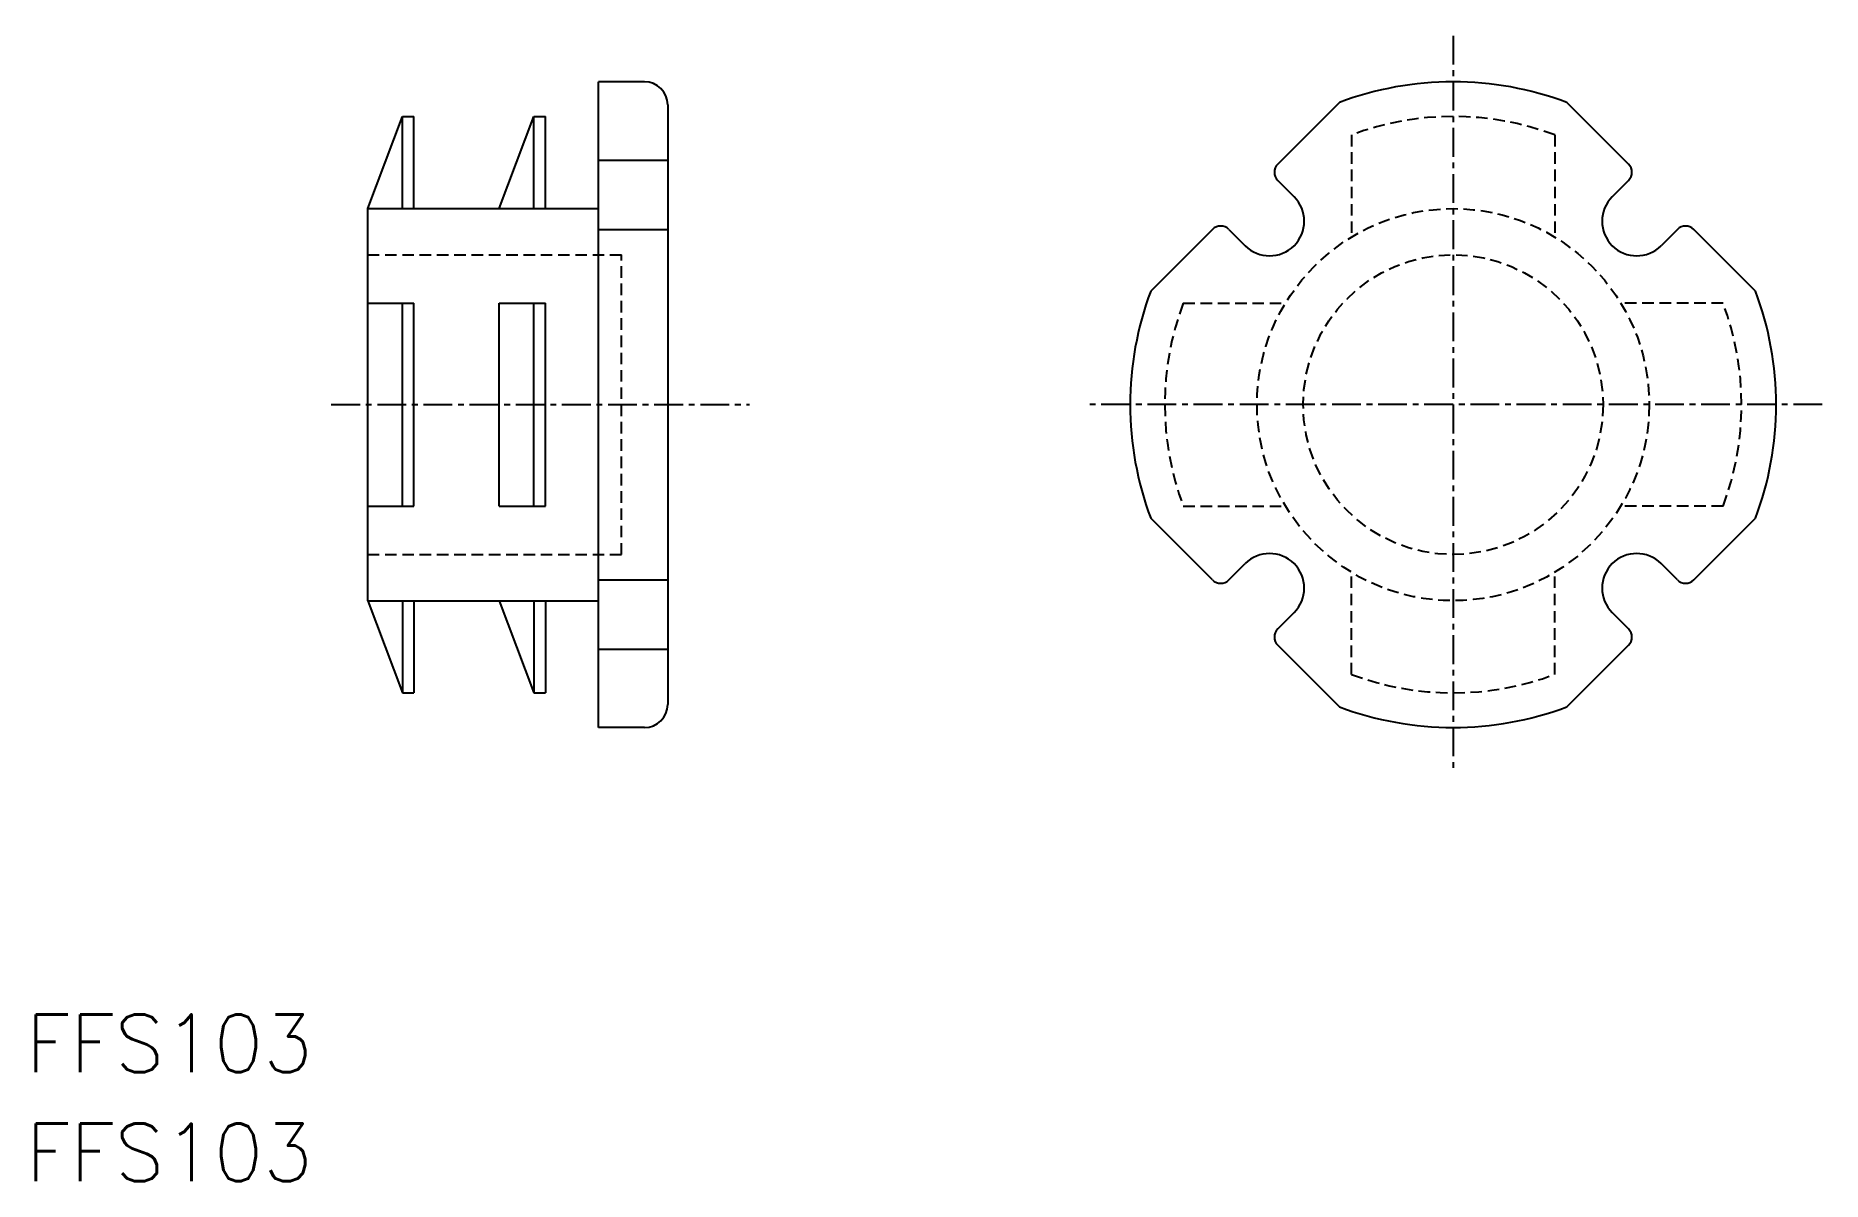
# Model space of a CAD drawing. Extents: x 175.8 to 253.2, y 90.1 to 139.7.
import ezdxf

# ---------------------------------------------------------------- set-up
doc = ezdxf.new("R2010")
doc.units = 0
doc.linetypes.add('CENTER', pattern=[2, 1.25, -0.25, 0.25, -0.25])
doc.linetypes.add('DASHED', pattern=[0.75, 0.5, -0.25])
doc.layers.get('0').update_dxf_attribs({"linetype": 'CONTINUOUS'})
doc.layers.add('CENTER', color=1, linetype='CENTER')
doc.styles.get("Standard").update_dxf_attribs({"font": 'txt.shx', "bigfont": 'extfont2.shx'})

msp = doc.modelspace()

# ---------------------------------------------------------------- linework, layer by layer
at = {"color": 7, "linetype": 'CONTINUOUS'}
for p, q in [((202.153, 137.744), (200.153, 137.744)), ((200.153, 109.744), (200.153, 137.744)), ((203.153, 136.744), (203.153, 110.744)), ((232.272, 136.849), (229.598, 134.174)), ((244.8, 134.174), (242.126, 136.849)), ((190.153, 132.244), (191.653, 136.244)), ((191.653, 132.244), (191.653, 136.244)), ((191.653, 136.244), (192.153, 136.244)), ((192.153, 132.244), (192.153, 136.244)), ((195.853, 132.244), (197.353, 136.244)), ((197.353, 132.244), (197.353, 136.244)), ((197.353, 136.244), (197.853, 136.244)), ((197.853, 132.244), (197.853, 136.244)), ((200.153, 134.345), (203.153, 134.345)), ((229.598, 133.467), (230.305, 132.76)), ((244.8, 133.467), (244.093, 132.76)), ((190.153, 115.244), (190.153, 132.244)), ((190.153, 132.244), (200.153, 132.244)), ((200.153, 131.345), (203.153, 131.345)), ((226.769, 131.345), (224.095, 128.671)), ((227.476, 131.345), (228.183, 130.638)), ((246.922, 131.345), (246.215, 130.638)), ((250.304, 128.671), (247.629, 131.345)), ((190.153, 128.146), (192.153, 128.146)), ((191.653, 119.342), (191.653, 128.146)), ((192.153, 119.342), (192.153, 128.146)), ((195.853, 128.146), (197.853, 128.146)), ((195.853, 119.342), (195.853, 128.146)), ((197.353, 119.342), (197.353, 128.146)), ((197.853, 119.342), (197.853, 128.146)), ((190.153, 119.342), (192.153, 119.342)), ((195.853, 119.342), (197.853, 119.342)), ((226.769, 116.143), (224.095, 118.817)), ((247.629, 116.143), (250.304, 118.817)), ((227.476, 116.143), (228.183, 116.85)), ((246.922, 116.143), (246.215, 116.85)), ((200.153, 116.143), (203.153, 116.143)), ((190.153, 115.244), (191.653, 111.244)), ((190.153, 115.244), (191.653, 111.244)), ((190.153, 115.244), (191.653, 111.244)), ((190.153, 115.244), (200.153, 115.244)), ((191.653, 115.244), (191.653, 111.244)), ((191.653, 115.244), (191.653, 111.244)), ((191.653, 115.244), (191.653, 111.244)), ((192.153, 115.244), (195.853, 115.244)), ((192.153, 115.244), (192.153, 111.244)), ((192.153, 115.244), (192.153, 111.244)), ((192.153, 115.244), (192.153, 111.244)), ((195.853, 115.244), (197.353, 111.244)), ((195.853, 115.244), (197.353, 111.244)), ((195.853, 115.244), (197.353, 111.244)), ((197.353, 115.244), (197.353, 111.244)), ((197.353, 115.244), (197.353, 111.244)), ((197.353, 115.244), (197.353, 111.244)), ((197.853, 115.244), (197.853, 111.244)), ((197.853, 115.244), (197.853, 111.244)), ((197.853, 115.244), (197.853, 111.244)), ((229.598, 114.021), (230.305, 114.728)), ((244.8, 114.021), (244.093, 114.728)), ((200.153, 113.143), (203.153, 113.143)), ((229.598, 113.314), (232.272, 110.64)), ((242.126, 110.64), (244.8, 113.314)), ((191.653, 111.244), (192.153, 111.244)), ((191.653, 111.244), (192.153, 111.244)), ((191.653, 111.244), (192.153, 111.244)), ((197.353, 111.244), (197.853, 111.244)), ((197.353, 111.244), (197.853, 111.244)), ((197.353, 111.244), (197.853, 111.244)), ((202.153, 109.744), (200.153, 109.744))]:
    msp.add_line(p, q, dxfattribs=at)
at = {"color": 3, "linetype": 'DASHED'}
for p, q in [((232.797, 135.443), (232.797, 131.015)), ((241.601, 135.443), (241.601, 131.015)), ((190.153, 130.244), (201.153, 130.244)), ((201.153, 117.244), (201.153, 130.244)), ((225.5, 128.146), (229.928, 128.146)), ((248.898, 128.146), (244.47, 128.146)), ((225.5, 119.342), (229.928, 119.342)), ((248.898, 119.342), (244.47, 119.342)), ((190.153, 117.244), (201.153, 117.244)), ((232.797, 112.045), (232.797, 116.473)), ((241.601, 112.045), (241.601, 116.473))]:
    msp.add_line(p, q, dxfattribs=at)
for radius in [8.5, 6.5]:
    msp.add_circle((237.199, 123.744), radius, dxfattribs=at)
at = {"color": 7, "linetype": 'CONTINUOUS'}
for centre, radius, start, end in [((202.153, 136.744), 1, 0, 90), ((237.199, 123.744), 14, 69.39575, 110.60425), ((229.951, 133.82), 0.5, 135, 225), ((244.447, 133.82), 0.5, 315, 45), ((229.244, 131.699), 1.5, 225, 45), ((245.154, 131.699), 1.5, 135, 315), ((227.123, 130.992), 0.5, 45, 135), ((247.275, 130.992), 0.5, 45, 135), ((237.199, 123.744), 14, 159.39575, 200.60425), ((237.199, 123.744), 14, 339.39575, 20.60425), ((229.244, 115.789), 1.5, 315, 135), ((245.154, 115.789), 1.5, 45, 225), ((227.123, 116.496), 0.5, 225, 315), ((247.275, 116.496), 0.5, 225, 315), ((229.951, 113.668), 0.5, 135, 225), ((244.447, 113.668), 0.5, 315, 45), ((202.153, 110.744), 1, 270, 0), ((237.199, 123.744), 14, 249.39575, 290.60425)]:
    msp.add_arc(centre, radius, start, end, dxfattribs=at)
at = {"color": 3, "linetype": 'DASHED'}
for start, end in [(69.37954, 110.62046), (159.37954, 200.62046), (339.37954, 20.62046), (249.37954, 290.62046)]:
    msp.add_arc((237.199, 123.744), 12.5, start, end, dxfattribs=at)
at = {"layer": 'CENTER', "color": 1, "linetype": 'CENTER'}
for p, q in [((237.199, 139.744), (237.199, 107.744)), ((188.569, 123.744), (206.697, 123.744)), ((253.199, 123.744), (221.199, 123.744))]:
    msp.add_line(p, q, dxfattribs=at)

# ---------------------------------------------------------------- texts
at = {"color": 7, "linetype": 'CONTINUOUS'}
for p in [(175.333, 94.799), (175.333, 90.065)]:
    msp.add_text('FFS103', height=2.5, dxfattribs=at).set_placement(p)

doc.saveas('drawing.dxf')
